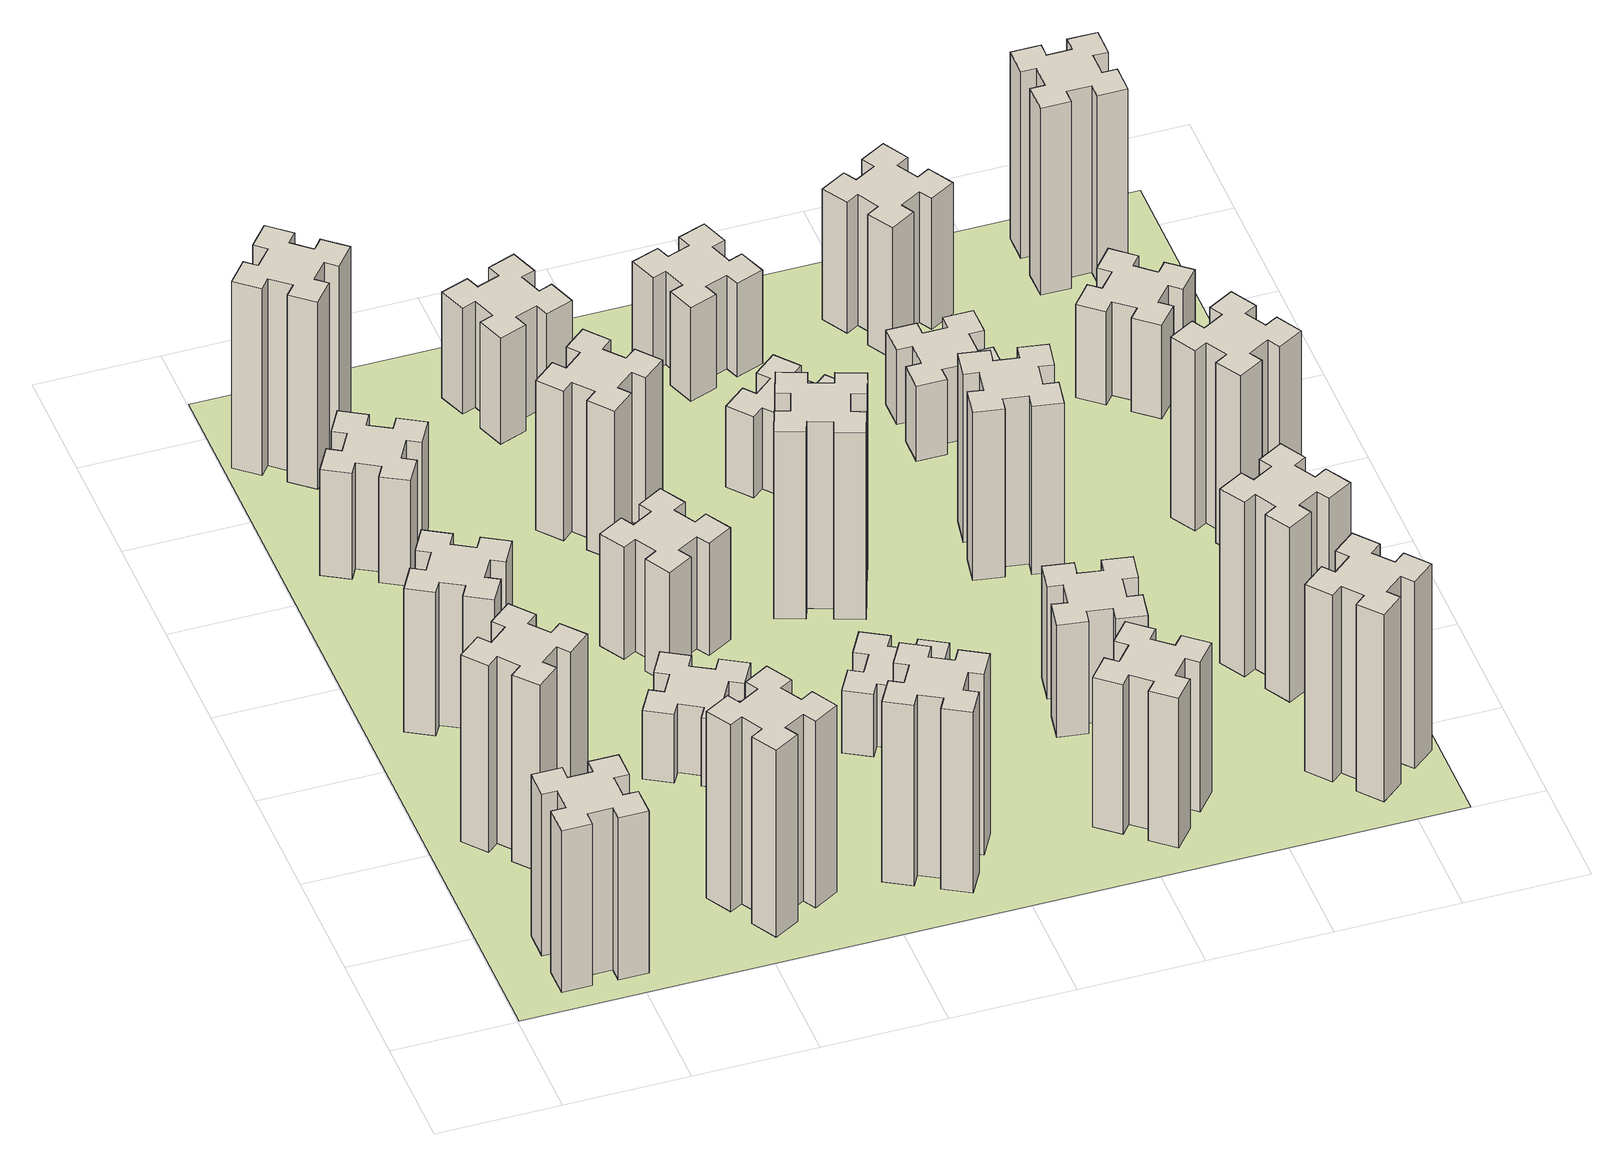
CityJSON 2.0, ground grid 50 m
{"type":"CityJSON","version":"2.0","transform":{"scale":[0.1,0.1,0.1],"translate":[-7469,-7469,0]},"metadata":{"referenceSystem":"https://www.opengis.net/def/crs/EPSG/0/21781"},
"CityObjects":{
"building1":{"type":"Building","attributes":{"class":"1000","function":"1000","usage":"1000","yearOfConstruction":2016,"roofType":"1000","measuredHeight":78,"storeysAboveGround":30,"storeysBelowGround":0},"geometry":[{"type":"Solid","lod":"1","boundaries":[[[[0,1,2,3,4,5,6,7,8,9,10,11,12,13,14,15,16,17,18,19]],[[17,16,20,21]],[[16,15,22,20]],[[15,14,23,22]],[[14,13,24,23]],[[13,12,25,24]],[[12,11,26,25]],[[11,10,27,26]],[[10,9,28,27]],[[9,8,29,28]],[[8,7,30,29]],[[7,6,31,30]],[[6,5,32,31]],[[5,4,33,32]],[[4,3,34,33]],[[3,2,35,34]],[[2,1,36,35]],[[1,0,37,36]],[[0,19,38,37]],[[19,18,39,38]],[[18,17,21,39]],[[24,25,26,27,28,29,30,31,32,33,34,35,36,37,38,39,21,20,22,23]]]]}]},
"building2":{"type":"Building","attributes":{"class":"1000","function":"1000","usage":"1000","yearOfConstruction":2016,"roofType":"1000","measuredHeight":90,"storeysAboveGround":30,"storeysBelowGround":0},"geometry":[{"type":"Solid","lod":"1","boundaries":[[[[40,41,42,43,44,45,46,47,48,49,50,51,52,53,54,55,56,57,58,59]],[[57,56,60,61]],[[56,55,62,60]],[[55,54,63,62]],[[54,53,64,63]],[[53,52,65,64]],[[52,51,66,65]],[[51,50,67,66]],[[50,49,68,67]],[[49,48,69,68]],[[48,47,70,69]],[[47,46,71,70]],[[46,45,72,71]],[[45,44,73,72]],[[44,43,74,73]],[[43,42,75,74]],[[42,41,76,75]],[[41,40,77,76]],[[40,59,78,77]],[[59,58,79,78]],[[58,57,61,79]],[[64,65,66,67,68,69,70,71,72,73,74,75,76,77,78,79,61,60,62,63]]]]}]},
"building3":{"type":"Building","attributes":{"class":"1000","function":"1000","usage":"1000","yearOfConstruction":2016,"roofType":"1000","measuredHeight":69,"storeysAboveGround":30,"storeysBelowGround":0},"geometry":[{"type":"Solid","lod":"1","boundaries":[[[[80,81,82,83,84,85,86,87,88,89,90,91,92,93,94,95,96,97,98,99]],[[97,96,100,101]],[[96,95,102,100]],[[95,94,103,102]],[[94,93,104,103]],[[93,92,105,104]],[[92,91,106,105]],[[91,90,107,106]],[[90,89,108,107]],[[89,88,109,108]],[[88,87,110,109]],[[87,86,111,110]],[[86,85,112,111]],[[85,84,113,112]],[[84,83,114,113]],[[83,82,115,114]],[[82,81,116,115]],[[81,80,117,116]],[[80,99,118,117]],[[99,98,119,118]],[[98,97,101,119]],[[104,105,106,107,108,109,110,111,112,113,114,115,116,117,118,119,101,100,102,103]]]]}]},
"building4":{"type":"Building","attributes":{"class":"1000","function":"1000","usage":"1000","yearOfConstruction":2016,"roofType":"1000","measuredHeight":51,"storeysAboveGround":30,"storeysBelowGround":0},"geometry":[{"type":"Solid","lod":"1","boundaries":[[[[120,121,122,123,124,125,126,127,128,129,130,131,132,133,134,135,136,137,138,139]],[[137,136,140,141]],[[136,135,142,140]],[[135,134,143,142]],[[134,133,144,143]],[[133,132,145,144]],[[132,131,146,145]],[[131,130,147,146]],[[130,129,148,147]],[[129,128,149,148]],[[128,127,150,149]],[[127,126,151,150]],[[126,125,152,151]],[[125,124,153,152]],[[124,123,154,153]],[[123,122,155,154]],[[122,121,156,155]],[[121,120,157,156]],[[120,139,158,157]],[[139,138,159,158]],[[138,137,141,159]],[[144,145,146,147,148,149,150,151,152,153,154,155,156,157,158,159,141,140,142,143]]]]}]},
"building5":{"type":"Building","attributes":{"class":"1000","function":"1000","usage":"1000","yearOfConstruction":2016,"roofType":"1000","measuredHeight":90,"storeysAboveGround":30,"storeysBelowGround":0},"geometry":[{"type":"Solid","lod":"1","boundaries":[[[[160,161,162,163,164,165,166,167,168,169,170,171,172,173,174,175,176,177,178,179]],[[177,176,180,181]],[[176,175,182,180]],[[175,174,183,182]],[[174,173,184,183]],[[173,172,185,184]],[[172,171,186,185]],[[171,170,187,186]],[[170,169,188,187]],[[169,168,189,188]],[[168,167,190,189]],[[167,166,191,190]],[[166,165,192,191]],[[165,164,193,192]],[[164,163,194,193]],[[163,162,195,194]],[[162,161,196,195]],[[161,160,197,196]],[[160,179,198,197]],[[179,178,199,198]],[[178,177,181,199]],[[184,185,186,187,188,189,190,191,192,193,194,195,196,197,198,199,181,180,182,183]]]]}]},
"building6":{"type":"Building","attributes":{"class":"1000","function":"1000","usage":"1000","yearOfConstruction":2016,"roofType":"1000","measuredHeight":90,"storeysAboveGround":30,"storeysBelowGround":0},"geometry":[{"type":"Solid","lod":"1","boundaries":[[[[200,201,202,203,204,205,206,207,208,209,210,211,212,213,214,215,216,217,218,219]],[[217,216,220,221]],[[216,215,222,220]],[[215,214,223,222]],[[214,213,224,223]],[[213,212,225,224]],[[212,211,226,225]],[[211,210,227,226]],[[210,209,228,227]],[[209,208,229,228]],[[208,207,230,229]],[[207,206,231,230]],[[206,205,232,231]],[[205,204,233,232]],[[204,203,234,233]],[[203,202,235,234]],[[202,201,236,235]],[[201,200,237,236]],[[200,219,238,237]],[[219,218,239,238]],[[218,217,221,239]],[[224,225,226,227,228,229,230,231,232,233,234,235,236,237,238,239,221,220,222,223]]]]}]},
"building7":{"type":"Building","attributes":{"class":"1000","function":"1000","usage":"1000","yearOfConstruction":2016,"roofType":"1000","measuredHeight":33,"storeysAboveGround":30,"storeysBelowGround":0},"geometry":[{"type":"Solid","lod":"1","boundaries":[[[[240,241,242,243,244,245,246,247,248,249,250,251,252,253,254,255,256,257,258,259]],[[257,256,260,261]],[[256,255,262,260]],[[255,254,263,262]],[[254,253,264,263]],[[253,252,265,264]],[[252,251,266,265]],[[251,250,267,266]],[[250,249,268,267]],[[249,248,269,268]],[[248,247,270,269]],[[247,246,271,270]],[[246,245,272,271]],[[245,244,273,272]],[[244,243,274,273]],[[243,242,275,274]],[[242,241,276,275]],[[241,240,277,276]],[[240,259,278,277]],[[259,258,279,278]],[[258,257,261,279]],[[264,265,266,267,268,269,270,271,272,273,274,275,276,277,278,279,261,260,262,263]]]]}]},
"building8":{"type":"Building","attributes":{"class":"1000","function":"1000","usage":"1000","yearOfConstruction":2016,"roofType":"1000","measuredHeight":54,"storeysAboveGround":30,"storeysBelowGround":0},"geometry":[{"type":"Solid","lod":"1","boundaries":[[[[280,281,282,283,284,285,286,287,288,289,290,291,292,293,294,295,296,297,298,299]],[[297,296,300,301]],[[296,295,302,300]],[[295,294,303,302]],[[294,293,304,303]],[[293,292,305,304]],[[292,291,306,305]],[[291,290,307,306]],[[290,289,308,307]],[[289,288,309,308]],[[288,287,310,309]],[[287,286,311,310]],[[286,285,312,311]],[[285,284,313,312]],[[284,283,314,313]],[[283,282,315,314]],[[282,281,316,315]],[[281,280,317,316]],[[280,299,318,317]],[[299,298,319,318]],[[298,297,301,319]],[[304,305,306,307,308,309,310,311,312,313,314,315,316,317,318,319,301,300,302,303]]]]}]},
"building9":{"type":"Building","attributes":{"class":"1000","function":"1000","usage":"1000","yearOfConstruction":2016,"roofType":"1000","measuredHeight":87,"storeysAboveGround":30,"storeysBelowGround":0},"geometry":[{"type":"Solid","lod":"1","boundaries":[[[[320,321,322,323,324,325,326,327,328,329,330,331,332,333,334,335,336,337,338,339]],[[337,336,340,341]],[[336,335,342,340]],[[335,334,343,342]],[[334,333,344,343]],[[333,332,345,344]],[[332,331,346,345]],[[331,330,347,346]],[[330,329,348,347]],[[329,328,349,348]],[[328,327,350,349]],[[327,326,351,350]],[[326,325,352,351]],[[325,324,353,352]],[[324,323,354,353]],[[323,322,355,354]],[[322,321,356,355]],[[321,320,357,356]],[[320,339,358,357]],[[339,338,359,358]],[[338,337,341,359]],[[344,345,346,347,348,349,350,351,352,353,354,355,356,357,358,359,341,340,342,343]]]]}]},
"building10":{"type":"Building","attributes":{"class":"1000","function":"1000","usage":"1000","yearOfConstruction":2016,"roofType":"1000","measuredHeight":72,"storeysAboveGround":30,"storeysBelowGround":0},"geometry":[{"type":"Solid","lod":"1","boundaries":[[[[360,361,362,363,364,365,366,367,368,369,370,371,372,373,374,375,376,377,378,379]],[[377,376,380,381]],[[376,375,382,380]],[[375,374,383,382]],[[374,373,384,383]],[[373,372,385,384]],[[372,371,386,385]],[[371,370,387,386]],[[370,369,388,387]],[[369,368,389,388]],[[368,367,390,389]],[[367,366,391,390]],[[366,365,392,391]],[[365,364,393,392]],[[364,363,394,393]],[[363,362,395,394]],[[362,361,396,395]],[[361,360,397,396]],[[360,379,398,397]],[[379,378,399,398]],[[378,377,381,399]],[[384,385,386,387,388,389,390,391,392,393,394,395,396,397,398,399,381,380,382,383]]]]}]},
"building11":{"type":"Building","attributes":{"class":"1000","function":"1000","usage":"1000","yearOfConstruction":2016,"roofType":"1000","measuredHeight":51,"storeysAboveGround":30,"storeysBelowGround":0},"geometry":[{"type":"Solid","lod":"1","boundaries":[[[[400,401,402,403,404,405,406,407,408,409,410,411,412,413,414,415,416,417,418,419]],[[417,416,420,421]],[[416,415,422,420]],[[415,414,423,422]],[[414,413,424,423]],[[413,412,425,424]],[[412,411,426,425]],[[411,410,427,426]],[[410,409,428,427]],[[409,408,429,428]],[[408,407,430,429]],[[407,406,431,430]],[[406,405,432,431]],[[405,404,433,432]],[[404,403,434,433]],[[403,402,435,434]],[[402,401,436,435]],[[401,400,437,436]],[[400,419,438,437]],[[419,418,439,438]],[[418,417,421,439]],[[424,425,426,427,428,429,430,431,432,433,434,435,436,437,438,439,421,420,422,423]]]]}]},
"building12":{"type":"Building","attributes":{"class":"1000","function":"1000","usage":"1000","yearOfConstruction":2016,"roofType":"1000","measuredHeight":30,"storeysAboveGround":30,"storeysBelowGround":0},"geometry":[{"type":"Solid","lod":"1","boundaries":[[[[440,441,442,443,444,445,446,447,448,449,450,451,452,453,454,455,456,457,458,459]],[[457,456,460,461]],[[456,455,462,460]],[[455,454,463,462]],[[454,453,464,463]],[[453,452,465,464]],[[452,451,466,465]],[[451,450,467,466]],[[450,449,468,467]],[[449,448,469,468]],[[448,447,470,469]],[[447,446,471,470]],[[446,445,472,471]],[[445,444,473,472]],[[444,443,474,473]],[[443,442,475,474]],[[442,441,476,475]],[[441,440,477,476]],[[440,459,478,477]],[[459,458,479,478]],[[458,457,461,479]],[[464,465,466,467,468,469,470,471,472,473,474,475,476,477,478,479,461,460,462,463]]]]}]},
"building13":{"type":"Building","attributes":{"class":"1000","function":"1000","usage":"1000","yearOfConstruction":2016,"roofType":"1000","measuredHeight":90,"storeysAboveGround":30,"storeysBelowGround":0},"geometry":[{"type":"Solid","lod":"1","boundaries":[[[[480,481,482,483,484,485,486,487,488,489,490,491,492,493,494,495,496,497,498,499]],[[497,496,500,501]],[[496,495,502,500]],[[495,494,503,502]],[[494,493,504,503]],[[493,492,505,504]],[[492,491,506,505]],[[491,490,507,506]],[[490,489,508,507]],[[489,488,509,508]],[[488,487,510,509]],[[487,486,511,510]],[[486,485,512,511]],[[485,484,513,512]],[[484,483,514,513]],[[483,482,515,514]],[[482,481,516,515]],[[481,480,517,516]],[[480,499,518,517]],[[499,498,519,518]],[[498,497,501,519]],[[504,505,506,507,508,509,510,511,512,513,514,515,516,517,518,519,501,500,502,503]]]]}]},
"building14":{"type":"Building","attributes":{"class":"1000","function":"1000","usage":"1000","yearOfConstruction":2016,"roofType":"1000","measuredHeight":72,"storeysAboveGround":30,"storeysBelowGround":0},"geometry":[{"type":"Solid","lod":"1","boundaries":[[[[520,521,522,523,524,525,526,527,528,529,530,531,532,533,534,535,536,537,538,539]],[[537,536,540,541]],[[536,535,542,540]],[[535,534,543,542]],[[534,533,544,543]],[[533,532,545,544]],[[532,531,546,545]],[[531,530,547,546]],[[530,529,548,547]],[[529,528,549,548]],[[528,527,550,549]],[[527,526,551,550]],[[526,525,552,551]],[[525,524,553,552]],[[524,523,554,553]],[[523,522,555,554]],[[522,521,556,555]],[[521,520,557,556]],[[520,539,558,557]],[[539,538,559,558]],[[538,537,541,559]],[[544,545,546,547,548,549,550,551,552,553,554,555,556,557,558,559,541,540,542,543]]]]}]},
"building15":{"type":"Building","attributes":{"class":"1000","function":"1000","usage":"1000","yearOfConstruction":2016,"roofType":"1000","measuredHeight":39,"storeysAboveGround":30,"storeysBelowGround":0},"geometry":[{"type":"Solid","lod":"1","boundaries":[[[[560,561,562,563,564,565,566,567,568,569,570,571,572,573,574,575,576,577,578,579]],[[577,576,580,581]],[[576,575,582,580]],[[575,574,583,582]],[[574,573,584,583]],[[573,572,585,584]],[[572,571,586,585]],[[571,570,587,586]],[[570,569,588,587]],[[569,568,589,588]],[[568,567,590,589]],[[567,566,591,590]],[[566,565,592,591]],[[565,564,593,592]],[[564,563,594,593]],[[563,562,595,594]],[[562,561,596,595]],[[561,560,597,596]],[[560,579,598,597]],[[579,578,599,598]],[[578,577,581,599]],[[584,585,586,587,588,589,590,591,592,593,594,595,596,597,598,599,581,580,582,583]]]]}]},
"building16":{"type":"Building","attributes":{"class":"1000","function":"1000","usage":"1000","yearOfConstruction":2016,"roofType":"1000","measuredHeight":45,"storeysAboveGround":30,"storeysBelowGround":0},"geometry":[{"type":"Solid","lod":"1","boundaries":[[[[600,601,602,603,604,605,606,607,608,609,610,611,612,613,614,615,616,617,618,619]],[[617,616,620,621]],[[616,615,622,620]],[[615,614,623,622]],[[614,613,624,623]],[[613,612,625,624]],[[612,611,626,625]],[[611,610,627,626]],[[610,609,628,627]],[[609,608,629,628]],[[608,607,630,629]],[[607,606,631,630]],[[606,605,632,631]],[[605,604,633,632]],[[604,603,634,633]],[[603,602,635,634]],[[602,601,636,635]],[[601,600,637,636]],[[600,619,638,637]],[[619,618,639,638]],[[618,617,621,639]],[[624,625,626,627,628,629,630,631,632,633,634,635,636,637,638,639,621,620,622,623]]]]}]},
"building17":{"type":"Building","attributes":{"class":"1000","function":"1000","usage":"1000","yearOfConstruction":2016,"roofType":"1000","measuredHeight":54,"storeysAboveGround":30,"storeysBelowGround":0},"geometry":[{"type":"Solid","lod":"1","boundaries":[[[[640,641,642,643,644,645,646,647,648,649,650,651,652,653,654,655,656,657,658,659]],[[657,656,660,661]],[[656,655,662,660]],[[655,654,663,662]],[[654,653,664,663]],[[653,652,665,664]],[[652,651,666,665]],[[651,650,667,666]],[[650,649,668,667]],[[649,648,669,668]],[[648,647,670,669]],[[647,646,671,670]],[[646,645,672,671]],[[645,644,673,672]],[[644,643,674,673]],[[643,642,675,674]],[[642,641,676,675]],[[641,640,677,676]],[[640,659,678,677]],[[659,658,679,678]],[[658,657,661,679]],[[664,665,666,667,668,669,670,671,672,673,674,675,676,677,678,679,661,660,662,663]]]]}]},
"building18":{"type":"Building","attributes":{"class":"1000","function":"1000","usage":"1000","yearOfConstruction":2016,"roofType":"1000","measuredHeight":81,"storeysAboveGround":30,"storeysBelowGround":0},"geometry":[{"type":"Solid","lod":"1","boundaries":[[[[680,681,682,683,684,685,686,687,688,689,690,691,692,693,694,695,696,697,698,699]],[[697,696,700,701]],[[696,695,702,700]],[[695,694,703,702]],[[694,693,704,703]],[[693,692,705,704]],[[692,691,706,705]],[[691,690,707,706]],[[690,689,708,707]],[[689,688,709,708]],[[688,687,710,709]],[[687,686,711,710]],[[686,685,712,711]],[[685,684,713,712]],[[684,683,714,713]],[[683,682,715,714]],[[682,681,716,715]],[[681,680,717,716]],[[680,699,718,717]],[[699,698,719,718]],[[698,697,701,719]],[[704,705,706,707,708,709,710,711,712,713,714,715,716,717,718,719,701,700,702,703]]]]}]},
"building19":{"type":"Building","attributes":{"class":"1000","function":"1000","usage":"1000","yearOfConstruction":2016,"roofType":"1000","measuredHeight":36,"storeysAboveGround":30,"storeysBelowGround":0},"geometry":[{"type":"Solid","lod":"1","boundaries":[[[[720,721,722,723,724,725,726,727,728,729,730,731,732,733,734,735,736,737,738,739]],[[737,736,740,741]],[[736,735,742,740]],[[735,734,743,742]],[[734,733,744,743]],[[733,732,745,744]],[[732,731,746,745]],[[731,730,747,746]],[[730,729,748,747]],[[729,728,749,748]],[[728,727,750,749]],[[727,726,751,750]],[[726,725,752,751]],[[725,724,753,752]],[[724,723,754,753]],[[723,722,755,754]],[[722,721,756,755]],[[721,720,757,756]],[[720,739,758,757]],[[739,738,759,758]],[[738,737,741,759]],[[744,745,746,747,748,749,750,751,752,753,754,755,756,757,758,759,741,740,742,743]]]]}]},
"building20":{"type":"Building","attributes":{"class":"1000","function":"1000","usage":"1000","yearOfConstruction":2016,"roofType":"1000","measuredHeight":90,"storeysAboveGround":30,"storeysBelowGround":0},"geometry":[{"type":"Solid","lod":"1","boundaries":[[[[760,761,762,763,764,765,766,767,768,769,770,771,772,773,774,775,776,777,778,779]],[[777,776,780,781]],[[776,775,782,780]],[[775,774,783,782]],[[774,773,784,783]],[[773,772,785,784]],[[772,771,786,785]],[[771,770,787,786]],[[770,769,788,787]],[[769,768,789,788]],[[768,767,790,789]],[[767,766,791,790]],[[766,765,792,791]],[[765,764,793,792]],[[764,763,794,793]],[[763,762,795,794]],[[762,761,796,795]],[[761,760,797,796]],[[760,779,798,797]],[[779,778,799,798]],[[778,777,781,799]],[[784,785,786,787,788,789,790,791,792,793,794,795,796,797,798,799,781,780,782,783]]]]}]},
"building21":{"type":"Building","attributes":{"class":"1000","function":"1000","usage":"1000","yearOfConstruction":2016,"roofType":"1000","measuredHeight":63,"storeysAboveGround":30,"storeysBelowGround":0},"geometry":[{"type":"Solid","lod":"1","boundaries":[[[[800,801,802,803,804,805,806,807,808,809,810,811,812,813,814,815,816,817,818,819]],[[817,816,820,821]],[[816,815,822,820]],[[815,814,823,822]],[[814,813,824,823]],[[813,812,825,824]],[[812,811,826,825]],[[811,810,827,826]],[[810,809,828,827]],[[809,808,829,828]],[[808,807,830,829]],[[807,806,831,830]],[[806,805,832,831]],[[805,804,833,832]],[[804,803,834,833]],[[803,802,835,834]],[[802,801,836,835]],[[801,800,837,836]],[[800,819,838,837]],[[819,818,839,838]],[[818,817,821,839]],[[824,825,826,827,828,829,830,831,832,833,834,835,836,837,838,839,821,820,822,823]]]]}]},
"building22":{"type":"Building","attributes":{"class":"1000","function":"1000","usage":"1000","yearOfConstruction":2016,"roofType":"1000","measuredHeight":84,"storeysAboveGround":30,"storeysBelowGround":0},"geometry":[{"type":"Solid","lod":"1","boundaries":[[[[840,841,842,843,844,845,846,847,848,849,850,851,852,853,854,855,856,857,858,859]],[[857,856,860,861]],[[856,855,862,860]],[[855,854,863,862]],[[854,853,864,863]],[[853,852,865,864]],[[852,851,866,865]],[[851,850,867,866]],[[850,849,868,867]],[[849,848,869,868]],[[848,847,870,869]],[[847,846,871,870]],[[846,845,872,871]],[[845,844,873,872]],[[844,843,874,873]],[[843,842,875,874]],[[842,841,876,875]],[[841,840,877,876]],[[840,859,878,877]],[[859,858,879,878]],[[858,857,861,879]],[[864,865,866,867,868,869,870,871,872,873,874,875,876,877,878,879,861,860,862,863]]]]}]},
"building23":{"type":"Building","attributes":{"class":"1000","function":"1000","usage":"1000","yearOfConstruction":2016,"roofType":"1000","measuredHeight":87,"storeysAboveGround":30,"storeysBelowGround":0},"geometry":[{"type":"Solid","lod":"1","boundaries":[[[[880,881,882,883,884,885,886,887,888,889,890,891,892,893,894,895,896,897,898,899]],[[897,896,900,901]],[[896,895,902,900]],[[895,894,903,902]],[[894,893,904,903]],[[893,892,905,904]],[[892,891,906,905]],[[891,890,907,906]],[[890,889,908,907]],[[889,888,909,908]],[[888,887,910,909]],[[887,886,911,910]],[[886,885,912,911]],[[885,884,913,912]],[[884,883,914,913]],[[883,882,915,914]],[[882,881,916,915]],[[881,880,917,916]],[[880,899,918,917]],[[899,898,919,918]],[[898,897,901,919]],[[904,905,906,907,908,909,910,911,912,913,914,915,916,917,918,919,901,900,902,903]]]]}]},
"building24":{"type":"Building","attributes":{"class":"1000","function":"1000","usage":"1000","yearOfConstruction":2016,"roofType":"1000","measuredHeight":45,"storeysAboveGround":30,"storeysBelowGround":0},"geometry":[{"type":"Solid","lod":"1","boundaries":[[[[920,921,922,923,924,925,926,927,928,929,930,931,932,933,934,935,936,937,938,939]],[[937,936,940,941]],[[936,935,942,940]],[[935,934,943,942]],[[934,933,944,943]],[[933,932,945,944]],[[932,931,946,945]],[[931,930,947,946]],[[930,929,948,947]],[[929,928,949,948]],[[928,927,950,949]],[[927,926,951,950]],[[926,925,952,951]],[[925,924,953,952]],[[924,923,954,953]],[[923,922,955,954]],[[922,921,956,955]],[[921,920,957,956]],[[920,939,958,957]],[[939,938,959,958]],[[938,937,941,959]],[[944,945,946,947,948,949,950,951,952,953,954,955,956,957,958,959,941,940,942,943]]]]}]},
"building25":{"type":"Building","attributes":{"class":"1000","function":"1000","usage":"1000","yearOfConstruction":2016,"roofType":"1000","measuredHeight":90,"storeysAboveGround":30,"storeysBelowGround":0},"geometry":[{"type":"Solid","lod":"1","boundaries":[[[[960,961,962,963,964,965,966,967,968,969,970,971,972,973,974,975,976,977,978,979]],[[977,976,980,981]],[[976,975,982,980]],[[975,974,983,982]],[[974,973,984,983]],[[973,972,985,984]],[[972,971,986,985]],[[971,970,987,986]],[[970,969,988,987]],[[969,968,989,988]],[[968,967,990,989]],[[967,966,991,990]],[[966,965,992,991]],[[965,964,993,992]],[[964,963,994,993]],[[963,962,995,994]],[[962,961,996,995]],[[961,960,997,996]],[[960,979,998,997]],[[979,978,999,998]],[[978,977,981,999]],[[984,985,986,987,988,989,990,991,992,993,994,995,996,997,998,999,981,980,982,983]]]]}]},
"landuse1":{"type":"LandUse","attributes":{"name":"plot1","function":"1010"},"geometry":[{"type":"MultiSurface","lod":"1","boundaries":[[[1000,1001,1002,1003]]]}]}
},
"vertices":[
[265,325,0],[265,225,0],[205,225,0],[205,105,0],[325,105,0],[325,165,0],[425,165,0],[425,105,0],[545,105,0],[545,225,0],[485,225,0],[485,325,0],[545,325,0],[545,445,0],[425,445,0],[425,385,0],[325,385,0],[325,445,0],[205,445,0],[205,325,0],[325,385,780],[325,445,780],[425,385,780],[425,445,780],[545,445,780],[545,325,780],[485,325,780],[485,225,780],[545,225,780],[545,105,780],[425,105,780],[425,165,780],[325,165,780],[325,105,780],[205,105,780],[205,225,780],[265,225,780],[265,325,780],[205,325,780],[205,445,780],
[492,1048,0],[427,1124,0],[473,1163,0],[396,1255,0],[304,1178,0],[343,1132,0],[266,1067,0],[228,1113,0],[136,1036,0],[213,944,0],[259,983,0],[323,906,0],[277,868,0],[354,776,0],[446,853,0],[408,899,0],[484,963,0],[523,917,0],[615,994,0],[538,1086,0],[484,963,900],[523,917,900],[408,899,900],[446,853,900],[354,776,900],[277,868,900],[323,906,900],[259,983,900],[213,944,900],[136,1036,900],[228,1113,900],[266,1067,900],[343,1132,900],[304,1178,900],[396,1255,900],[473,1163,900],[427,1124,900],[492,1048,900],[538,1086,900],[615,994,900],
[474,1826,0],[387,1876,0],[417,1928,0],[313,1988,0],[253,1884,0],[305,1854,0],[255,1767,0],[203,1797,0],[143,1693,0],[247,1633,0],[277,1685,0],[364,1635,0],[334,1583,0],[438,1523,0],[498,1627,0],[446,1657,0],[496,1744,0],[548,1714,0],[608,1818,0],[504,1878,0],[496,1744,690],[548,1714,690],[446,1657,690],[498,1627,690],[438,1523,690],[334,1583,690],[364,1635,690],[277,1685,690],[247,1633,690],[143,1693,690],[203,1797,690],[255,1767,690],[305,1854,690],[253,1884,690],[313,1988,690],[417,1928,690],[387,1876,690],[474,1826,690],[504,1878,690],[608,1818,690],
[446,2597,0],[496,2684,0],[548,2654,0],[608,2758,0],[504,2818,0],[474,2766,0],[387,2816,0],[417,2868,0],[313,2928,0],[253,2824,0],[305,2794,0],[255,2707,0],[203,2737,0],[143,2633,0],[247,2573,0],[277,2625,0],[364,2575,0],[334,2523,0],[438,2463,0],[498,2567,0],[364,2575,510],[334,2523,510],[277,2625,510],[247,2573,510],[143,2633,510],[203,2737,510],[255,2707,510],[305,2794,510],[253,2824,510],[313,2928,510],[417,2868,510],[387,2816,510],[474,2766,510],[504,2818,510],[608,2758,510],[548,2654,510],[496,2684,510],[446,2597,510],[498,2567,510],[438,2463,510],
[1127,255,0],[1214,305,0],[1244,253,0],[1348,313,0],[1288,417,0],[1236,387,0],[1186,474,0],[1238,504,0],[1178,608,0],[1074,548,0],[1104,496,0],[1017,446,0],[987,498,0],[883,438,0],[943,334,0],[995,364,0],[1045,277,0],[993,247,0],[1053,143,0],[1157,203,0],[1045,277,900],[993,247,900],[995,364,900],[943,334,900],[883,438,900],[987,498,900],[1017,446,900],[1104,496,900],[1074,548,900],[1178,608,900],[1238,504,900],[1186,474,900],[1236,387,900],[1288,417,900],[1348,313,900],[1244,253,900],[1214,305,900],[1127,255,900],[1157,203,900],[1053,143,900],
[166,3283,0],[243,3219,0],[204,3173,0],[296,3096,0],[373,3188,0],[327,3226,0],[392,3303,0],[438,3264,0],[515,3356,0],[423,3433,0],[384,3387,0],[308,3452,0],[346,3498,0],[254,3575,0],[177,3483,0],[223,3444,0],[159,3368,0],[113,3406,0],[36,3314,0],[128,3237,0],[159,3368,900],[113,3406,900],[223,3444,900],[177,3483,900],[254,3575,900],[346,3498,900],[308,3452,900],[384,3387,900],[423,3433,900],[515,3356,900],[438,3264,900],[392,3303,900],[327,3226,900],[373,3188,900],[296,3096,900],[204,3173,900],[243,3219,900],[166,3283,900],[128,3237,900],[36,3314,900],
[1186,1117,0],[1236,1204,0],[1288,1174,0],[1348,1278,0],[1244,1338,0],[1214,1286,0],[1127,1336,0],[1157,1388,0],[1053,1448,0],[993,1344,0],[1045,1314,0],[995,1227,0],[943,1257,0],[883,1153,0],[987,1093,0],[1017,1145,0],[1104,1095,0],[1074,1043,0],[1178,983,0],[1238,1087,0],[1104,1095,330],[1074,1043,330],[1017,1145,330],[987,1093,330],[883,1153,330],[943,1257,330],[995,1227,330],[1045,1314,330],[993,1344,330],[1053,1448,330],[1157,1388,330],[1127,1336,330],[1214,1286,330],[1244,1338,330],[1348,1278,330],[1288,1174,330],[1236,1204,330],[1186,1117,330],[1238,1087,330],[1178,983,330],
[1336,1867,0],[1286,1954,0],[1338,1984,0],[1278,2088,0],[1174,2028,0],[1204,1976,0],[1117,1926,0],[1087,1978,0],[983,1918,0],[1043,1814,0],[1095,1844,0],[1145,1757,0],[1093,1727,0],[1153,1623,0],[1257,1683,0],[1227,1735,0],[1314,1785,0],[1344,1733,0],[1448,1793,0],[1388,1897,0],[1314,1785,540],[1344,1733,540],[1227,1735,540],[1257,1683,540],[1153,1623,540],[1093,1727,540],[1145,1757,540],[1095,1844,540],[1043,1814,540],[983,1918,540],[1087,1978,540],[1117,1926,540],[1204,1976,540],[1174,2028,540],[1278,2088,540],[1338,1984,540],[1286,1954,540],[1336,1867,540],[1388,1897,540],[1448,1793,540],
[1657,305,0],[1744,255,0],[1714,203,0],[1818,143,0],[1878,247,0],[1826,277,0],[1876,364,0],[1928,334,0],[1988,438,0],[1884,498,0],[1854,446,0],[1767,496,0],[1797,548,0],[1693,608,0],[1633,504,0],[1685,474,0],[1635,387,0],[1583,417,0],[1523,313,0],[1627,253,0],[1635,387,870],[1583,417,870],[1685,474,870],[1633,504,870],[1693,608,870],[1797,548,870],[1767,496,870],[1854,446,870],[1884,498,870],[1988,438,870],[1928,334,870],[1876,364,870],[1826,277,870],[1878,247,870],[1818,143,870],[1714,203,870],[1744,255,870],[1657,305,870],[1627,253,870],[1523,313,870],
[1099,2563,0],[1163,2486,0],[1117,2448,0],[1194,2356,0],[1286,2433,0],[1248,2479,0],[1324,2543,0],[1363,2497,0],[1455,2574,0],[1378,2666,0],[1332,2628,0],[1267,2704,0],[1313,2743,0],[1236,2835,0],[1144,2758,0],[1183,2712,0],[1106,2647,0],[1068,2693,0],[976,2616,0],[1053,2524,0],[1106,2647,720],[1068,2693,720],[1183,2712,720],[1144,2758,720],[1236,2835,720],[1313,2743,720],[1267,2704,720],[1332,2628,720],[1378,2666,720],[1455,2574,720],[1363,2497,720],[1324,2543,720],[1248,2479,720],[1286,2433,720],[1194,2356,720],[1117,2448,720],[1163,2486,720],[1099,2563,720],[1053,2524,720],[976,2616,720],
[1125,3456,0],[1031,3422,0],[1010,3478,0],[897,3437,0],[939,3324,0],[995,3345,0],[1029,3251,0],[973,3230,0],[1014,3117,0],[1127,3159,0],[1106,3215,0],[1200,3249,0],[1220,3193,0],[1333,3234,0],[1292,3347,0],[1236,3326,0],[1202,3420,0],[1258,3440,0],[1217,3553,0],[1104,3512,0],[1202,3420,510],[1258,3440,510],[1236,3326,510],[1292,3347,510],[1333,3234,510],[1220,3193,510],[1200,3249,510],[1106,3215,510],[1127,3159,510],[1014,3117,510],[973,3230,510],[1029,3251,510],[995,3345,510],[939,3324,510],[897,3437,510],[1010,3478,510],[1031,3422,510],[1125,3456,510],[1104,3512,510],[1217,3553,510],
[1757,1045,0],[1844,995,0],[1814,943,0],[1918,883,0],[1978,987,0],[1926,1017,0],[1976,1104,0],[2028,1074,0],[2088,1178,0],[1984,1238,0],[1954,1186,0],[1867,1236,0],[1897,1288,0],[1793,1348,0],[1733,1244,0],[1785,1214,0],[1735,1127,0],[1683,1157,0],[1623,1053,0],[1727,993,0],[1735,1127,300],[1683,1157,300],[1785,1214,300],[1733,1244,300],[1793,1348,300],[1897,1288,300],[1867,1236,300],[1954,1186,300],[1984,1238,300],[2088,1178,300],[2028,1074,300],[1976,1104,300],[1926,1017,300],[1978,987,300],[1918,883,300],[1814,943,300],[1844,995,300],[1757,1045,300],[1727,993,300],[1623,1053,300],
[1940,2042,0],[1846,2076,0],[1867,2132,0],[1754,2173,0],[1713,2060,0],[1769,2040,0],[1735,1946,0],[1679,1967,0],[1637,1854,0],[1750,1813,0],[1771,1869,0],[1865,1835,0],[1844,1779,0],[1957,1737,0],[1998,1850,0],[1942,1871,0],[1976,1965,0],[2032,1944,0],[2073,2057,0],[1960,2098,0],[1976,1965,900],[2032,1944,900],[1942,1871,900],[1998,1850,900],[1957,1737,900],[1844,1779,900],[1865,1835,900],[1771,1869,900],[1750,1813,900],[1637,1854,900],[1679,1967,900],[1735,1946,900],[1769,2040,900],[1713,2060,900],[1754,2173,900],[1867,2132,900],[1846,2076,900],[1940,2042,900],[1960,2098,900],[2073,2057,900],
[2486,323,0],[2563,259,0],[2524,213,0],[2616,136,0],[2693,228,0],[2647,266,0],[2712,343,0],[2758,304,0],[2835,396,0],[2743,473,0],[2704,427,0],[2628,492,0],[2666,538,0],[2574,615,0],[2497,523,0],[2543,484,0],[2479,408,0],[2433,446,0],[2356,354,0],[2448,277,0],[2479,408,720],[2433,446,720],[2543,484,720],[2497,523,720],[2574,615,720],[2666,538,720],[2628,492,720],[2704,427,720],[2743,473,720],[2835,396,720],[2758,304,720],[2712,343,720],[2647,266,720],[2693,228,720],[2616,136,720],[2524,213,720],[2563,259,720],[2486,323,720],[2448,277,720],[2356,354,720],
[1988,2479,0],[2064,2543,0],[2103,2497,0],[2195,2574,0],[2118,2666,0],[2072,2628,0],[2007,2704,0],[2053,2743,0],[1976,2835,0],[1884,2758,0],[1923,2712,0],[1846,2647,0],[1808,2693,0],[1716,2616,0],[1793,2524,0],[1839,2563,0],[1903,2486,0],[1857,2448,0],[1934,2356,0],[2026,2433,0],[1903,2486,390],[1857,2448,390],[1839,2563,390],[1793,2524,390],[1716,2616,390],[1808,2693,390],[1846,2647,390],[1923,2712,390],[1884,2758,390],[1976,2835,390],[2053,2743,390],[2007,2704,390],[2072,2628,390],[2118,2666,390],[2195,2574,390],[2103,2497,390],[2064,2543,390],[1988,2479,390],[2026,2433,390],[1934,2356,390],
[1865,3456,0],[1771,3422,0],[1750,3478,0],[1637,3437,0],[1679,3324,0],[1735,3345,0],[1769,3251,0],[1713,3230,0],[1754,3117,0],[1867,3159,0],[1846,3215,0],[1940,3249,0],[1960,3193,0],[2073,3234,0],[2032,3347,0],[1976,3326,0],[1942,3420,0],[1998,3440,0],[1957,3553,0],[1844,3512,0],[1942,3420,450],[1998,3440,450],[1976,3326,450],[2032,3347,450],[2073,3234,450],[1960,3193,450],[1940,3249,450],[1846,3215,450],[1867,3159,450],[1754,3117,450],[1713,3230,450],[1769,3251,450],[1735,3345,450],[1679,3324,450],[1637,3437,450],[1750,3478,450],[1771,3422,450],[1865,3456,450],[1844,3512,450],[1957,3553,450],
[2496,1084,0],[2478,985,0],[2419,996,0],[2398,877,0],[2517,857,0],[2527,916,0],[2625,898,0],[2615,839,0],[2733,818,0],[2754,937,0],[2695,947,0],[2712,1045,0],[2771,1035,0],[2792,1153,0],[2674,1174,0],[2664,1115,0],[2565,1132,0],[2576,1191,0],[2457,1212,0],[2437,1094,0],[2565,1132,540],[2576,1191,540],[2664,1115,540],[2674,1174,540],[2792,1153,540],[2771,1035,540],[2712,1045,540],[2695,947,540],[2754,937,540],[2733,818,540],[2615,839,540],[2625,898,540],[2527,916,540],[2517,857,540],[2398,877,540],[2419,996,540],[2478,985,540],[2496,1084,540],[2437,1094,540],[2457,1212,540],
[2527,1856,0],[2625,1838,0],[2615,1779,0],[2733,1758,0],[2754,1877,0],[2695,1887,0],[2712,1985,0],[2771,1975,0],[2792,2093,0],[2674,2114,0],[2664,2055,0],[2565,2072,0],[2576,2131,0],[2457,2152,0],[2437,2034,0],[2496,2024,0],[2478,1925,0],[2419,1936,0],[2398,1817,0],[2517,1797,0],[2478,1925,810],[2419,1936,810],[2496,2024,810],[2437,2034,810],[2457,2152,810],[2576,2131,810],[2565,2072,810],[2664,2055,810],[2674,2114,810],[2792,2093,810],[2771,1975,810],[2712,1985,810],[2695,1887,810],[2754,1877,810],[2733,1758,810],[2615,1779,810],[2625,1838,810],[2527,1856,810],[2517,1797,810],[2398,1817,810],
[2645,2805,0],[2545,2805,0],[2545,2865,0],[2425,2865,0],[2425,2745,0],[2485,2745,0],[2485,2645,0],[2425,2645,0],[2425,2525,0],[2545,2525,0],[2545,2585,0],[2645,2585,0],[2645,2525,0],[2765,2525,0],[2765,2645,0],[2705,2645,0],[2705,2745,0],[2765,2745,0],[2765,2865,0],[2645,2865,0],[2705,2745,360],[2765,2745,360],[2705,2645,360],[2765,2645,360],[2765,2525,360],[2645,2525,360],[2645,2585,360],[2545,2585,360],[2545,2525,360],[2425,2525,360],[2425,2645,360],[2485,2645,360],[2485,2745,360],[2425,2745,360],[2425,2865,360],[2545,2865,360],[2545,2805,360],[2645,2805,360],[2645,2865,360],[2765,2865,360],
[3468,259,0],[3544,323,0],[3583,277,0],[3675,354,0],[3598,446,0],[3552,408,0],[3487,484,0],[3533,523,0],[3456,615,0],[3364,538,0],[3403,492,0],[3326,427,0],[3288,473,0],[3196,396,0],[3273,304,0],[3319,343,0],[3383,266,0],[3337,228,0],[3414,136,0],[3506,213,0],[3383,266,900],[3337,228,900],[3319,343,900],[3273,304,900],[3196,396,900],[3288,473,900],[3326,427,900],[3403,492,900],[3364,538,900],[3456,615,900],[3533,523,900],[3487,484,900],[3552,408,900],[3598,446,900],[3675,354,900],[3583,277,900],[3544,323,900],[3468,259,900],[3506,213,900],[3414,136,900],
[2716,3347,0],[2666,3434,0],[2718,3464,0],[2658,3568,0],[2554,3508,0],[2584,3456,0],[2497,3406,0],[2467,3458,0],[2363,3398,0],[2423,3294,0],[2475,3324,0],[2525,3237,0],[2473,3207,0],[2533,3103,0],[2637,3163,0],[2607,3215,0],[2694,3265,0],[2724,3213,0],[2828,3273,0],[2768,3377,0],[2694,3265,630],[2724,3213,630],[2607,3215,630],[2637,3163,630],[2533,3103,630],[2473,3207,630],[2525,3237,630],[2475,3324,630],[2423,3294,630],[2363,3398,630],[2467,3458,630],[2497,3406,630],[2584,3456,630],[2554,3508,630],[2658,3568,630],[2718,3464,630],[2666,3434,630],[2716,3347,630],[2768,3377,630],[2828,3273,630],
[3215,1004,0],[3265,917,0],[3213,887,0],[3273,783,0],[3377,843,0],[3347,895,0],[3434,945,0],[3464,893,0],[3568,953,0],[3508,1057,0],[3456,1027,0],[3406,1114,0],[3458,1144,0],[3398,1248,0],[3294,1188,0],[3324,1136,0],[3237,1086,0],[3207,1138,0],[3103,1078,0],[3163,974,0],[3237,1086,840],[3207,1138,840],[3324,1136,840],[3294,1188,840],[3398,1248,840],[3458,1144,840],[3406,1114,840],[3456,1027,840],[3508,1057,840],[3568,953,840],[3464,893,840],[3434,945,840],[3347,895,840],[3377,843,840],[3273,783,840],[3213,887,840],[3265,917,840],[3215,1004,840],[3163,974,840],[3103,1078,840],
[3556,1867,0],[3506,1954,0],[3558,1984,0],[3498,2088,0],[3394,2028,0],[3424,1976,0],[3337,1926,0],[3307,1978,0],[3203,1918,0],[3263,1814,0],[3315,1844,0],[3365,1757,0],[3313,1727,0],[3373,1623,0],[3477,1683,0],[3447,1735,0],[3534,1785,0],[3564,1733,0],[3668,1793,0],[3608,1897,0],[3534,1785,870],[3564,1733,870],[3447,1735,870],[3477,1683,870],[3373,1623,870],[3313,1727,870],[3365,1757,870],[3315,1844,870],[3263,1814,870],[3203,1918,870],[3307,1978,870],[3337,1926,870],[3424,1976,870],[3394,2028,870],[3498,2088,870],[3558,1984,870],[3506,1954,870],[3556,1867,870],[3608,1897,870],[3668,1793,870],
[3444,2747,0],[3368,2812,0],[3406,2858,0],[3314,2935,0],[3237,2843,0],[3283,2804,0],[3219,2728,0],[3173,2766,0],[3096,2674,0],[3188,2597,0],[3226,2643,0],[3303,2579,0],[3264,2533,0],[3356,2456,0],[3433,2548,0],[3387,2586,0],[3452,2663,0],[3498,2624,0],[3575,2716,0],[3483,2793,0],[3452,2663,450],[3498,2624,450],[3387,2586,450],[3433,2548,450],[3356,2456,450],[3264,2533,450],[3303,2579,450],[3226,2643,450],[3188,2597,450],[3096,2674,450],[3173,2766,450],[3219,2728,450],[3283,2804,450],[3237,2843,450],[3314,2935,450],[3406,2858,450],[3368,2812,450],[3444,2747,450],[3483,2793,450],[3575,2716,450],
[3285,3325,0],[3385,3325,0],[3385,3265,0],[3505,3265,0],[3505,3385,0],[3445,3385,0],[3445,3485,0],[3505,3485,0],[3505,3605,0],[3385,3605,0],[3385,3545,0],[3285,3545,0],[3285,3605,0],[3165,3605,0],[3165,3485,0],[3225,3485,0],[3225,3385,0],[3165,3385,0],[3165,3265,0],[3285,3265,0],[3225,3385,900],[3165,3385,900],[3225,3485,900],[3165,3485,900],[3165,3605,900],[3285,3605,900],[3285,3545,900],[3385,3545,900],[3385,3605,900],[3505,3605,900],[3505,3485,900],[3445,3485,900],[3445,3385,900],[3505,3385,900],[3505,3265,900],[3385,3265,900],[3385,3325,900],[3285,3325,900],[3285,3265,900],[3165,3265,900],
[5,3705,0],[3705,3705,0],[3705,5,0],[5,5,0]
]}
